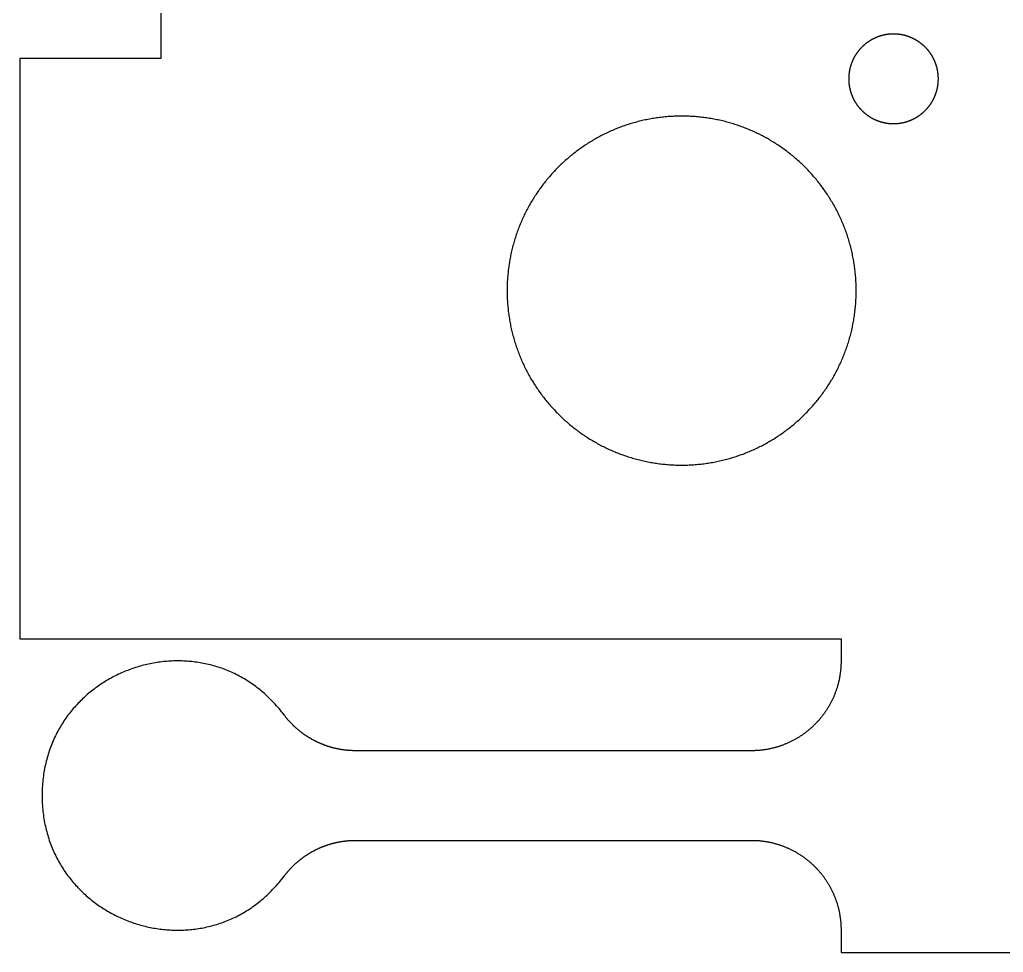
# Model space of a CAD drawing. Extents: x -13 to 42, y 40.2 to 95.3.
# Drawn here: x -13 to 8.95, y 40.25 to 61.07 of the extents above; entities that cross this region are included whole.
import ezdxf

# ---------------------------------------------------------------- set-up
doc = ezdxf.new("R2010")
doc.units = 0
doc.layers.get('0').update_dxf_attribs({"linetype": 'CONTINUOUS'})

msp = doc.modelspace()

# ---------------------------------------------------------------- linework, layer by layer
at = {"color": 7}
for points in [[(-7.328, 94.75), (-7.328, 95.25), (-13, 95.25), (-13, 75.3), (-9.85, 75.3), (-9.85, 60.2), (-13, 60.2), (-13, 47.25), (5.328, 47.25), (5.328, 46.75)], [(5.328, 40.75), (5.328, 40.25), (42, 40.25), (42, 60.2), (38.85, 60.2), (38.85, 75.3)], [(6.111, 60.671), (6.103, 60.668), (6.096, 60.665), (6.088, 60.662), (6.081, 60.658), (6.074, 60.655), (6.066, 60.651), (6.059, 60.648), (6.052, 60.644), (6.045, 60.641), (6.038, 60.637), (6.03, 60.633), (6.023, 60.629), (6.016, 60.625), (6.009, 60.621), (6.002, 60.618), (5.995, 60.613), (5.988, 60.609), (5.981, 60.605), (5.975, 60.601), (5.968, 60.597), (5.961, 60.592), (5.954, 60.588), (5.948, 60.584), (5.941, 60.579)], [(6.298, 60.73), (6.29, 60.728), (6.282, 60.726), (6.274, 60.724), (6.266, 60.722), (6.258, 60.721), (6.25, 60.719), (6.242, 60.716), (6.234, 60.714), (6.226, 60.712), (6.218, 60.71), (6.21, 60.707), (6.203, 60.705), (6.195, 60.703), (6.187, 60.7), (6.179, 60.697), (6.172, 60.695), (6.164, 60.692), (6.156, 60.689), (6.149, 60.686), (6.141, 60.684), (6.133, 60.681), (6.126, 60.678), (6.118, 60.675), (6.111, 60.671)], [(6.5, 60.75), (6.491, 60.75), (6.483, 60.75), (6.474, 60.75), (6.466, 60.749), (6.457, 60.749), (6.449, 60.749), (6.44, 60.748), (6.432, 60.748), (6.423, 60.747), (6.415, 60.746), (6.406, 60.746), (6.398, 60.745), (6.389, 60.744), (6.381, 60.743), (6.373, 60.742), (6.364, 60.741), (6.356, 60.74), (6.348, 60.738), (6.339, 60.737), (6.331, 60.736), (6.323, 60.734), (6.315, 60.733), (6.307, 60.731), (6.298, 60.73)], [(6.702, 60.73), (6.693, 60.731), (6.685, 60.733), (6.677, 60.734), (6.669, 60.736), (6.661, 60.737), (6.652, 60.738), (6.644, 60.74), (6.636, 60.741), (6.627, 60.742), (6.619, 60.743), (6.611, 60.744), (6.602, 60.745), (6.594, 60.746), (6.585, 60.746), (6.577, 60.747), (6.568, 60.748), (6.56, 60.748), (6.551, 60.749), (6.543, 60.749), (6.534, 60.749), (6.526, 60.75), (6.517, 60.75), (6.509, 60.75), (6.5, 60.75)], [(6.889, 60.671), (6.882, 60.675), (6.874, 60.678), (6.867, 60.681), (6.859, 60.684), (6.851, 60.686), (6.844, 60.689), (6.836, 60.692), (6.828, 60.695), (6.821, 60.697), (6.813, 60.7), (6.805, 60.703), (6.797, 60.705), (6.79, 60.707), (6.782, 60.71), (6.774, 60.712), (6.766, 60.714), (6.758, 60.716), (6.75, 60.719), (6.742, 60.721), (6.734, 60.722), (6.726, 60.724), (6.718, 60.726), (6.71, 60.728), (6.702, 60.73)], [(7.059, 60.579), (7.052, 60.584), (7.046, 60.588), (7.039, 60.592), (7.032, 60.597), (7.025, 60.601), (7.019, 60.605), (7.012, 60.609), (7.005, 60.613), (6.998, 60.618), (6.991, 60.621), (6.984, 60.625), (6.977, 60.629), (6.97, 60.633), (6.962, 60.637), (6.955, 60.641), (6.948, 60.644), (6.941, 60.648), (6.934, 60.651), (6.926, 60.655), (6.919, 60.658), (6.912, 60.662), (6.904, 60.665), (6.897, 60.668), (6.889, 60.671)], [(5.793, 60.457), (5.787, 60.451), (5.782, 60.446), (5.776, 60.44), (5.771, 60.434), (5.765, 60.428), (5.76, 60.422), (5.754, 60.416), (5.749, 60.41), (5.744, 60.404), (5.739, 60.398), (5.733, 60.392), (5.728, 60.386), (5.723, 60.38), (5.718, 60.374), (5.713, 60.367), (5.708, 60.361), (5.703, 60.355), (5.699, 60.348), (5.694, 60.342), (5.689, 60.335), (5.684, 60.329), (5.68, 60.322), (5.675, 60.316), (5.671, 60.309)], [(5.941, 60.579), (5.934, 60.575), (5.928, 60.57), (5.921, 60.566), (5.915, 60.561), (5.908, 60.556), (5.902, 60.551), (5.895, 60.547), (5.889, 60.542), (5.883, 60.537), (5.876, 60.532), (5.87, 60.527), (5.864, 60.522), (5.858, 60.517), (5.852, 60.511), (5.846, 60.506), (5.84, 60.501), (5.834, 60.496), (5.828, 60.49), (5.822, 60.485), (5.816, 60.479), (5.81, 60.474), (5.804, 60.468), (5.799, 60.463), (5.793, 60.457)], [(7.207, 60.457), (7.201, 60.463), (7.196, 60.468), (7.19, 60.474), (7.184, 60.479), (7.178, 60.485), (7.172, 60.49), (7.166, 60.496), (7.16, 60.501), (7.154, 60.506), (7.148, 60.511), (7.142, 60.517), (7.136, 60.522), (7.13, 60.527), (7.124, 60.532), (7.117, 60.537), (7.111, 60.542), (7.105, 60.547), (7.098, 60.551), (7.092, 60.556), (7.085, 60.561), (7.079, 60.566), (7.072, 60.57), (7.066, 60.575), (7.059, 60.579)], [(7.329, 60.309), (7.325, 60.316), (7.32, 60.322), (7.316, 60.329), (7.311, 60.335), (7.306, 60.342), (7.301, 60.348), (7.297, 60.355), (7.292, 60.361), (7.287, 60.367), (7.282, 60.374), (7.277, 60.38), (7.272, 60.386), (7.267, 60.392), (7.261, 60.398), (7.256, 60.404), (7.251, 60.41), (7.246, 60.416), (7.24, 60.422), (7.235, 60.428), (7.229, 60.434), (7.224, 60.44), (7.218, 60.446), (7.213, 60.451), (7.207, 60.457)], [(5.671, 60.309), (5.666, 60.302), (5.662, 60.296), (5.658, 60.289), (5.653, 60.282), (5.649, 60.275), (5.645, 60.269), (5.641, 60.262), (5.637, 60.255), (5.632, 60.248), (5.629, 60.241), (5.625, 60.234), (5.621, 60.227), (5.617, 60.22), (5.613, 60.212), (5.609, 60.205), (5.606, 60.198), (5.602, 60.191), (5.599, 60.184), (5.595, 60.176), (5.592, 60.169), (5.588, 60.162), (5.585, 60.154), (5.582, 60.147), (5.579, 60.139)], [(7.421, 60.139), (7.418, 60.147), (7.415, 60.154), (7.412, 60.162), (7.408, 60.169), (7.405, 60.176), (7.401, 60.184), (7.398, 60.191), (7.394, 60.198), (7.391, 60.205), (7.387, 60.212), (7.383, 60.22), (7.379, 60.227), (7.375, 60.234), (7.371, 60.241), (7.368, 60.248), (7.363, 60.255), (7.359, 60.262), (7.355, 60.269), (7.351, 60.275), (7.347, 60.282), (7.342, 60.289), (7.338, 60.296), (7.334, 60.302), (7.329, 60.309)], [(5.52, 59.952), (5.519, 59.943), (5.517, 59.935), (5.516, 59.927), (5.514, 59.919), (5.513, 59.911), (5.512, 59.902), (5.51, 59.894), (5.509, 59.886), (5.508, 59.877), (5.507, 59.869), (5.506, 59.861), (5.505, 59.852), (5.504, 59.844), (5.504, 59.835), (5.503, 59.827), (5.502, 59.818), (5.502, 59.81), (5.501, 59.801), (5.501, 59.793), (5.501, 59.784), (5.5, 59.776), (5.5, 59.767), (5.5, 59.759), (5.5, 59.75)], [(5.579, 60.139), (5.575, 60.132), (5.572, 60.124), (5.569, 60.117), (5.566, 60.109), (5.564, 60.101), (5.561, 60.094), (5.558, 60.086), (5.555, 60.078), (5.553, 60.071), (5.55, 60.063), (5.547, 60.055), (5.545, 60.047), (5.543, 60.04), (5.54, 60.032), (5.538, 60.024), (5.536, 60.016), (5.534, 60.008), (5.531, 60), (5.529, 59.992), (5.528, 59.984), (5.526, 59.976), (5.524, 59.968), (5.522, 59.96), (5.52, 59.952)], [(7.48, 59.952), (7.478, 59.96), (7.476, 59.968), (7.474, 59.976), (7.472, 59.984), (7.471, 59.992), (7.469, 60), (7.466, 60.008), (7.464, 60.016), (7.462, 60.024), (7.46, 60.032), (7.457, 60.04), (7.455, 60.047), (7.453, 60.055), (7.45, 60.063), (7.447, 60.071), (7.445, 60.078), (7.442, 60.086), (7.439, 60.094), (7.436, 60.101), (7.434, 60.109), (7.431, 60.117), (7.428, 60.124), (7.425, 60.132), (7.421, 60.139)], [(7.5, 59.75), (7.5, 59.759), (7.5, 59.767), (7.5, 59.776), (7.499, 59.784), (7.499, 59.793), (7.499, 59.801), (7.498, 59.81), (7.498, 59.818), (7.497, 59.827), (7.496, 59.835), (7.496, 59.844), (7.495, 59.852), (7.494, 59.861), (7.493, 59.869), (7.492, 59.877), (7.491, 59.886), (7.49, 59.894), (7.488, 59.902), (7.487, 59.911), (7.486, 59.919), (7.484, 59.927), (7.483, 59.935), (7.481, 59.943), (7.48, 59.952)], [(5.5, 59.75), (5.5, 59.741), (5.5, 59.733), (5.5, 59.724), (5.501, 59.716), (5.501, 59.707), (5.501, 59.699), (5.502, 59.69), (5.502, 59.682), (5.503, 59.673), (5.504, 59.665), (5.504, 59.656), (5.505, 59.648), (5.506, 59.639), (5.507, 59.631), (5.508, 59.623), (5.509, 59.614), (5.51, 59.606), (5.512, 59.598), (5.513, 59.589), (5.514, 59.581), (5.516, 59.573), (5.517, 59.565), (5.519, 59.557), (5.52, 59.548)], [(7.48, 59.548), (7.481, 59.557), (7.483, 59.565), (7.484, 59.573), (7.486, 59.581), (7.487, 59.589), (7.488, 59.598), (7.49, 59.606), (7.491, 59.614), (7.492, 59.623), (7.493, 59.631), (7.494, 59.639), (7.495, 59.648), (7.496, 59.656), (7.496, 59.665), (7.497, 59.673), (7.498, 59.682), (7.498, 59.69), (7.499, 59.699), (7.499, 59.707), (7.499, 59.716), (7.5, 59.724), (7.5, 59.733), (7.5, 59.741), (7.5, 59.75)], [(5.52, 59.548), (5.522, 59.54), (5.524, 59.532), (5.526, 59.524), (5.528, 59.516), (5.529, 59.508), (5.531, 59.5), (5.534, 59.492), (5.536, 59.484), (5.538, 59.476), (5.54, 59.468), (5.543, 59.46), (5.545, 59.453), (5.547, 59.445), (5.55, 59.437), (5.553, 59.429), (5.555, 59.422), (5.558, 59.414), (5.561, 59.406), (5.564, 59.399), (5.566, 59.391), (5.569, 59.383), (5.572, 59.376), (5.575, 59.368), (5.579, 59.361)], [(7.421, 59.361), (7.425, 59.368), (7.428, 59.376), (7.431, 59.383), (7.434, 59.391), (7.436, 59.399), (7.439, 59.406), (7.442, 59.414), (7.445, 59.422), (7.447, 59.429), (7.45, 59.437), (7.453, 59.445), (7.455, 59.453), (7.457, 59.46), (7.46, 59.468), (7.462, 59.476), (7.464, 59.484), (7.466, 59.492), (7.469, 59.5), (7.471, 59.508), (7.472, 59.516), (7.474, 59.524), (7.476, 59.532), (7.478, 59.54), (7.48, 59.548)], [(5.579, 59.361), (5.582, 59.353), (5.585, 59.346), (5.588, 59.338), (5.592, 59.331), (5.595, 59.324), (5.599, 59.316), (5.602, 59.309), (5.606, 59.302), (5.609, 59.295), (5.613, 59.288), (5.617, 59.28), (5.621, 59.273), (5.625, 59.266), (5.629, 59.259), (5.632, 59.252), (5.637, 59.245), (5.641, 59.238), (5.645, 59.231), (5.649, 59.225), (5.653, 59.218), (5.658, 59.211), (5.662, 59.204), (5.666, 59.198), (5.671, 59.191)], [(7.329, 59.191), (7.334, 59.198), (7.338, 59.204), (7.342, 59.211), (7.347, 59.218), (7.351, 59.225), (7.355, 59.231), (7.359, 59.238), (7.363, 59.245), (7.368, 59.252), (7.371, 59.259), (7.375, 59.266), (7.379, 59.273), (7.383, 59.28), (7.387, 59.288), (7.391, 59.295), (7.394, 59.302), (7.398, 59.309), (7.401, 59.316), (7.405, 59.324), (7.408, 59.331), (7.412, 59.338), (7.415, 59.346), (7.418, 59.353), (7.421, 59.361)], [(5.671, 59.191), (5.675, 59.184), (5.68, 59.178), (5.684, 59.171), (5.689, 59.165), (5.694, 59.158), (5.699, 59.152), (5.703, 59.145), (5.708, 59.139), (5.713, 59.133), (5.718, 59.126), (5.723, 59.12), (5.728, 59.114), (5.733, 59.108), (5.739, 59.102), (5.744, 59.096), (5.749, 59.09), (5.754, 59.084), (5.76, 59.078), (5.765, 59.072), (5.771, 59.066), (5.776, 59.06), (5.782, 59.054), (5.787, 59.049), (5.793, 59.043)], [(7.207, 59.043), (7.213, 59.049), (7.218, 59.054), (7.224, 59.06), (7.229, 59.066), (7.235, 59.072), (7.24, 59.078), (7.246, 59.084), (7.251, 59.09), (7.256, 59.096), (7.261, 59.102), (7.267, 59.108), (7.272, 59.114), (7.277, 59.12), (7.282, 59.126), (7.287, 59.133), (7.292, 59.139), (7.297, 59.145), (7.301, 59.152), (7.306, 59.158), (7.311, 59.165), (7.316, 59.171), (7.32, 59.178), (7.325, 59.184), (7.329, 59.191)], [(0.987, 58.838), (0.955, 58.831), (0.924, 58.824), (0.892, 58.817), (0.861, 58.81), (0.83, 58.802), (0.799, 58.794), (0.768, 58.786), (0.737, 58.778), (0.706, 58.769), (0.675, 58.76), (0.644, 58.751), (0.614, 58.742), (0.583, 58.732), (0.553, 58.723), (0.523, 58.712), (0.493, 58.702), (0.463, 58.692), (0.433, 58.681), (0.403, 58.67), (0.373, 58.658), (0.344, 58.647), (0.314, 58.635), (0.285, 58.623), (0.256, 58.611)], [(1.772, 58.917), (1.738, 58.917), (1.705, 58.917), (1.672, 58.916), (1.638, 58.915), (1.605, 58.914), (1.572, 58.912), (1.538, 58.91), (1.505, 58.908), (1.472, 58.906), (1.439, 58.903), (1.407, 58.9), (1.374, 58.897), (1.341, 58.894), (1.309, 58.89), (1.276, 58.886), (1.244, 58.882), (1.211, 58.877), (1.179, 58.872), (1.147, 58.867), (1.115, 58.862), (1.083, 58.856), (1.051, 58.85), (1.019, 58.844), (0.987, 58.838)], [(2.557, 58.838), (2.525, 58.844), (2.493, 58.85), (2.462, 58.856), (2.43, 58.862), (2.397, 58.867), (2.365, 58.872), (2.333, 58.877), (2.301, 58.882), (2.268, 58.886), (2.236, 58.89), (2.203, 58.894), (2.17, 58.897), (2.138, 58.9), (2.105, 58.903), (2.072, 58.906), (2.039, 58.908), (2.006, 58.91), (1.973, 58.912), (1.939, 58.914), (1.906, 58.915), (1.873, 58.916), (1.839, 58.917), (1.806, 58.917), (1.772, 58.917)], [(3.288, 58.611), (3.259, 58.623), (3.23, 58.635), (3.2, 58.647), (3.171, 58.658), (3.141, 58.67), (3.111, 58.681), (3.081, 58.692), (3.051, 58.702), (3.021, 58.712), (2.991, 58.723), (2.961, 58.732), (2.93, 58.742), (2.9, 58.751), (2.869, 58.76), (2.838, 58.769), (2.808, 58.778), (2.777, 58.786), (2.745, 58.794), (2.714, 58.802), (2.683, 58.81), (2.652, 58.817), (2.62, 58.824), (2.589, 58.831), (2.557, 58.838)], [(5.793, 59.043), (5.799, 59.037), (5.804, 59.032), (5.81, 59.026), (5.816, 59.021), (5.822, 59.015), (5.828, 59.01), (5.834, 59.004), (5.84, 58.999), (5.846, 58.994), (5.852, 58.989), (5.858, 58.983), (5.864, 58.978), (5.87, 58.973), (5.876, 58.968), (5.883, 58.963), (5.889, 58.958), (5.895, 58.953), (5.902, 58.949), (5.908, 58.944), (5.915, 58.939), (5.921, 58.934), (5.928, 58.93), (5.934, 58.925), (5.941, 58.921)], [(5.941, 58.921), (5.948, 58.916), (5.954, 58.912), (5.961, 58.908), (5.968, 58.903), (5.975, 58.899), (5.981, 58.895), (5.988, 58.891), (5.995, 58.887), (6.002, 58.882), (6.009, 58.879), (6.016, 58.875), (6.023, 58.871), (6.03, 58.867), (6.038, 58.863), (6.045, 58.859), (6.052, 58.856), (6.059, 58.852), (6.066, 58.849), (6.074, 58.845), (6.081, 58.842), (6.088, 58.838), (6.096, 58.835), (6.103, 58.832), (6.111, 58.829)], [(6.111, 58.829), (6.118, 58.825), (6.126, 58.822), (6.133, 58.819), (6.141, 58.816), (6.149, 58.814), (6.156, 58.811), (6.164, 58.808), (6.172, 58.805), (6.179, 58.803), (6.187, 58.8), (6.195, 58.797), (6.203, 58.795), (6.21, 58.793), (6.218, 58.79), (6.226, 58.788), (6.234, 58.786), (6.242, 58.784), (6.25, 58.781), (6.258, 58.779), (6.266, 58.778), (6.274, 58.776), (6.282, 58.774), (6.29, 58.772), (6.298, 58.77)], [(6.702, 58.77), (6.71, 58.772), (6.718, 58.774), (6.726, 58.776), (6.734, 58.778), (6.742, 58.779), (6.75, 58.781), (6.758, 58.784), (6.766, 58.786), (6.774, 58.788), (6.782, 58.79), (6.79, 58.793), (6.797, 58.795), (6.805, 58.797), (6.813, 58.8), (6.821, 58.803), (6.828, 58.805), (6.836, 58.808), (6.844, 58.811), (6.851, 58.814), (6.859, 58.816), (6.867, 58.819), (6.874, 58.822), (6.882, 58.825), (6.889, 58.829)], [(6.889, 58.829), (6.897, 58.832), (6.904, 58.835), (6.912, 58.838), (6.919, 58.842), (6.926, 58.845), (6.934, 58.849), (6.941, 58.852), (6.948, 58.856), (6.955, 58.859), (6.962, 58.863), (6.97, 58.867), (6.977, 58.871), (6.984, 58.875), (6.991, 58.879), (6.998, 58.882), (7.005, 58.887), (7.012, 58.891), (7.019, 58.895), (7.025, 58.899), (7.032, 58.903), (7.039, 58.908), (7.046, 58.912), (7.052, 58.916), (7.059, 58.921)], [(7.059, 58.921), (7.066, 58.925), (7.072, 58.93), (7.079, 58.934), (7.085, 58.939), (7.092, 58.944), (7.098, 58.949), (7.105, 58.953), (7.111, 58.958), (7.117, 58.963), (7.124, 58.968), (7.13, 58.973), (7.136, 58.978), (7.142, 58.983), (7.148, 58.989), (7.154, 58.994), (7.16, 58.999), (7.166, 59.004), (7.172, 59.01), (7.178, 59.015), (7.184, 59.021), (7.19, 59.026), (7.196, 59.032), (7.201, 59.037), (7.207, 59.043)], [(0.256, 58.611), (0.227, 58.599), (0.198, 58.586), (0.169, 58.573), (0.14, 58.56), (0.112, 58.547), (0.083, 58.533), (0.055, 58.519), (0.027, 58.505), (-0.001, 58.491), (-0.029, 58.477), (-0.057, 58.462), (-0.085, 58.447), (-0.112, 58.432), (-0.139, 58.417), (-0.167, 58.401), (-0.194, 58.385), (-0.221, 58.369), (-0.248, 58.353), (-0.274, 58.337), (-0.301, 58.32), (-0.327, 58.303), (-0.354, 58.286), (-0.38, 58.269), (-0.406, 58.252)], [(3.95, 58.252), (3.924, 58.269), (3.898, 58.286), (3.871, 58.303), (3.845, 58.32), (3.818, 58.337), (3.792, 58.353), (3.765, 58.369), (3.738, 58.385), (3.711, 58.401), (3.684, 58.417), (3.656, 58.432), (3.629, 58.447), (3.601, 58.462), (3.573, 58.477), (3.545, 58.491), (3.517, 58.505), (3.489, 58.519), (3.461, 58.533), (3.432, 58.547), (3.404, 58.56), (3.375, 58.573), (3.346, 58.586), (3.317, 58.599), (3.288, 58.611)], [(6.298, 58.77), (6.307, 58.769), (6.315, 58.767), (6.323, 58.766), (6.331, 58.764), (6.339, 58.763), (6.348, 58.762), (6.356, 58.76), (6.364, 58.759), (6.373, 58.758), (6.381, 58.757), (6.389, 58.756), (6.398, 58.755), (6.406, 58.754), (6.415, 58.754), (6.423, 58.753), (6.432, 58.752), (6.44, 58.752), (6.449, 58.751), (6.457, 58.751), (6.466, 58.751), (6.474, 58.75), (6.483, 58.75), (6.491, 58.75), (6.5, 58.75)], [(6.5, 58.75), (6.509, 58.75), (6.517, 58.75), (6.526, 58.75), (6.534, 58.751), (6.543, 58.751), (6.551, 58.751), (6.56, 58.752), (6.568, 58.752), (6.577, 58.753), (6.585, 58.754), (6.594, 58.754), (6.602, 58.755), (6.611, 58.756), (6.619, 58.757), (6.627, 58.758), (6.636, 58.759), (6.644, 58.76), (6.652, 58.762), (6.661, 58.763), (6.669, 58.764), (6.677, 58.766), (6.685, 58.767), (6.693, 58.769), (6.702, 58.77)], [(-0.406, 58.252), (-0.431, 58.234), (-0.457, 58.216), (-0.483, 58.198), (-0.508, 58.18), (-0.533, 58.162), (-0.558, 58.143), (-0.583, 58.124), (-0.608, 58.106), (-0.633, 58.086), (-0.657, 58.067), (-0.681, 58.047), (-0.706, 58.028), (-0.729, 58.008), (-0.753, 57.988), (-0.777, 57.967), (-0.8, 57.947), (-0.824, 57.926), (-0.847, 57.905), (-0.87, 57.884), (-0.893, 57.863), (-0.915, 57.842), (-0.938, 57.82), (-0.96, 57.798), (-0.982, 57.776)], [(4.526, 57.776), (4.504, 57.798), (4.482, 57.82), (4.459, 57.842), (4.437, 57.863), (4.414, 57.884), (4.391, 57.905), (4.368, 57.926), (4.345, 57.947), (4.321, 57.967), (4.297, 57.988), (4.274, 58.008), (4.25, 58.028), (4.226, 58.047), (4.201, 58.067), (4.177, 58.086), (4.152, 58.106), (4.127, 58.124), (4.103, 58.143), (4.077, 58.162), (4.052, 58.18), (4.027, 58.198), (4.001, 58.216), (3.976, 58.234), (3.95, 58.252)], [(-0.982, 57.776), (-1.004, 57.754), (-1.026, 57.732), (-1.047, 57.709), (-1.069, 57.687), (-1.09, 57.664), (-1.111, 57.641), (-1.132, 57.618), (-1.153, 57.595), (-1.173, 57.571), (-1.193, 57.547), (-1.214, 57.524), (-1.233, 57.5), (-1.253, 57.476), (-1.273, 57.451), (-1.292, 57.427), (-1.311, 57.402), (-1.33, 57.377), (-1.349, 57.353), (-1.368, 57.327), (-1.386, 57.302), (-1.404, 57.277), (-1.422, 57.251), (-1.44, 57.226), (-1.458, 57.2)], [(5.002, 57.2), (4.984, 57.226), (4.966, 57.251), (4.948, 57.277), (4.93, 57.302), (4.912, 57.327), (4.893, 57.353), (4.874, 57.377), (4.856, 57.402), (4.836, 57.427), (4.817, 57.451), (4.797, 57.476), (4.778, 57.5), (4.758, 57.524), (4.738, 57.547), (4.717, 57.571), (4.697, 57.595), (4.676, 57.618), (4.655, 57.641), (4.634, 57.664), (4.613, 57.687), (4.592, 57.709), (4.57, 57.732), (4.548, 57.754), (4.526, 57.776)], [(-1.458, 57.2), (-1.475, 57.174), (-1.492, 57.148), (-1.509, 57.121), (-1.526, 57.095), (-1.543, 57.068), (-1.559, 57.042), (-1.575, 57.015), (-1.591, 56.988), (-1.607, 56.961), (-1.622, 56.934), (-1.638, 56.906), (-1.653, 56.879), (-1.668, 56.851), (-1.682, 56.823), (-1.697, 56.795), (-1.711, 56.767), (-1.725, 56.739), (-1.739, 56.711), (-1.752, 56.682), (-1.766, 56.654), (-1.779, 56.625), (-1.792, 56.596), (-1.804, 56.567), (-1.817, 56.538)], [(5.361, 56.538), (5.349, 56.567), (5.336, 56.596), (5.323, 56.625), (5.31, 56.654), (5.297, 56.682), (5.283, 56.711), (5.269, 56.739), (5.255, 56.767), (5.241, 56.795), (5.227, 56.823), (5.212, 56.851), (5.197, 56.879), (5.182, 56.906), (5.167, 56.934), (5.151, 56.961), (5.135, 56.988), (5.119, 57.015), (5.103, 57.042), (5.087, 57.068), (5.07, 57.095), (5.053, 57.121), (5.036, 57.148), (5.019, 57.174), (5.002, 57.2)], [(-1.817, 56.538), (-1.829, 56.509), (-1.841, 56.48), (-1.853, 56.45), (-1.864, 56.421), (-1.876, 56.391), (-1.887, 56.361), (-1.897, 56.331), (-1.908, 56.301), (-1.918, 56.271), (-1.928, 56.241), (-1.938, 56.211), (-1.948, 56.18), (-1.957, 56.15), (-1.966, 56.119), (-1.975, 56.088), (-1.984, 56.058), (-1.992, 56.027), (-2, 55.995), (-2.008, 55.964), (-2.016, 55.933), (-2.023, 55.902), (-2.03, 55.87), (-2.037, 55.839), (-2.044, 55.807)], [(5.588, 55.807), (5.581, 55.839), (5.574, 55.87), (5.567, 55.902), (5.56, 55.933), (5.552, 55.964), (5.544, 55.995), (5.536, 56.027), (5.528, 56.058), (5.519, 56.088), (5.51, 56.119), (5.501, 56.15), (5.492, 56.18), (5.482, 56.211), (5.473, 56.241), (5.462, 56.271), (5.452, 56.301), (5.442, 56.331), (5.431, 56.361), (5.42, 56.391), (5.408, 56.421), (5.397, 56.45), (5.385, 56.48), (5.373, 56.509), (5.361, 56.538)], [(-2.044, 55.807), (-2.05, 55.775), (-2.056, 55.743), (-2.062, 55.712), (-2.068, 55.68), (-2.073, 55.647), (-2.078, 55.615), (-2.083, 55.583), (-2.087, 55.551), (-2.092, 55.518), (-2.096, 55.486), (-2.099, 55.453), (-2.103, 55.42), (-2.106, 55.388), (-2.109, 55.355), (-2.112, 55.322), (-2.114, 55.289), (-2.116, 55.256), (-2.118, 55.223), (-2.119, 55.189), (-2.121, 55.156), (-2.122, 55.123), (-2.122, 55.089), (-2.123, 55.056), (-2.123, 55.022)], [(5.667, 55.022), (5.667, 55.056), (5.667, 55.089), (5.666, 55.123), (5.665, 55.156), (5.664, 55.189), (5.662, 55.223), (5.66, 55.256), (5.658, 55.289), (5.656, 55.322), (5.653, 55.355), (5.65, 55.388), (5.647, 55.42), (5.644, 55.453), (5.64, 55.486), (5.636, 55.518), (5.632, 55.551), (5.627, 55.583), (5.622, 55.615), (5.617, 55.647), (5.612, 55.68), (5.606, 55.712), (5.6, 55.743), (5.594, 55.775), (5.588, 55.807)], [(-2.123, 55.022), (-2.123, 54.988), (-2.122, 54.955), (-2.122, 54.922), (-2.121, 54.888), (-2.119, 54.855), (-2.118, 54.822), (-2.116, 54.788), (-2.114, 54.755), (-2.112, 54.722), (-2.109, 54.689), (-2.106, 54.657), (-2.103, 54.624), (-2.099, 54.591), (-2.096, 54.559), (-2.092, 54.526), (-2.087, 54.494), (-2.083, 54.461), (-2.078, 54.429), (-2.073, 54.397), (-2.068, 54.365), (-2.062, 54.333), (-2.056, 54.301), (-2.05, 54.269), (-2.044, 54.237)], [(5.588, 54.237), (5.594, 54.269), (5.6, 54.301), (5.606, 54.333), (5.612, 54.365), (5.617, 54.397), (5.622, 54.429), (5.627, 54.461), (5.632, 54.494), (5.636, 54.526), (5.64, 54.559), (5.644, 54.591), (5.647, 54.624), (5.65, 54.657), (5.653, 54.689), (5.656, 54.722), (5.658, 54.755), (5.66, 54.788), (5.662, 54.822), (5.664, 54.855), (5.665, 54.888), (5.666, 54.922), (5.667, 54.955), (5.667, 54.988), (5.667, 55.022)], [(-2.044, 54.237), (-2.037, 54.205), (-2.03, 54.174), (-2.023, 54.142), (-2.016, 54.111), (-2.008, 54.08), (-2, 54.049), (-1.992, 54.018), (-1.984, 53.987), (-1.975, 53.956), (-1.966, 53.925), (-1.957, 53.894), (-1.948, 53.864), (-1.938, 53.833), (-1.928, 53.803), (-1.918, 53.773), (-1.908, 53.743), (-1.897, 53.713), (-1.887, 53.683), (-1.876, 53.653), (-1.864, 53.623), (-1.853, 53.594), (-1.841, 53.564), (-1.829, 53.535), (-1.817, 53.506)], [(5.361, 53.506), (5.373, 53.535), (5.385, 53.564), (5.397, 53.594), (5.408, 53.623), (5.42, 53.653), (5.431, 53.683), (5.442, 53.713), (5.452, 53.743), (5.462, 53.773), (5.473, 53.803), (5.482, 53.833), (5.492, 53.864), (5.501, 53.894), (5.51, 53.925), (5.519, 53.956), (5.528, 53.987), (5.536, 54.018), (5.544, 54.049), (5.552, 54.08), (5.56, 54.111), (5.567, 54.142), (5.574, 54.174), (5.581, 54.205), (5.588, 54.237)], [(-1.817, 53.506), (-1.804, 53.477), (-1.792, 53.448), (-1.779, 53.419), (-1.766, 53.39), (-1.752, 53.362), (-1.739, 53.333), (-1.725, 53.305), (-1.711, 53.277), (-1.697, 53.249), (-1.682, 53.221), (-1.668, 53.193), (-1.653, 53.165), (-1.638, 53.138), (-1.622, 53.111), (-1.607, 53.083), (-1.591, 53.056), (-1.575, 53.029), (-1.559, 53.002), (-1.543, 52.976), (-1.526, 52.949), (-1.509, 52.923), (-1.492, 52.896), (-1.475, 52.87), (-1.458, 52.844)], [(5.002, 52.844), (5.019, 52.87), (5.036, 52.896), (5.053, 52.923), (5.07, 52.949), (5.087, 52.976), (5.103, 53.002), (5.119, 53.029), (5.135, 53.056), (5.151, 53.083), (5.167, 53.111), (5.182, 53.138), (5.197, 53.165), (5.212, 53.193), (5.227, 53.221), (5.241, 53.249), (5.255, 53.277), (5.269, 53.305), (5.283, 53.333), (5.297, 53.362), (5.31, 53.39), (5.323, 53.419), (5.336, 53.448), (5.349, 53.477), (5.361, 53.506)], [(-1.458, 52.844), (-1.44, 52.819), (-1.422, 52.793), (-1.404, 52.767), (-1.386, 52.742), (-1.368, 52.717), (-1.349, 52.692), (-1.33, 52.667), (-1.311, 52.642), (-1.292, 52.617), (-1.273, 52.593), (-1.253, 52.569), (-1.233, 52.544), (-1.214, 52.521), (-1.193, 52.497), (-1.173, 52.473), (-1.153, 52.45), (-1.132, 52.426), (-1.111, 52.403), (-1.09, 52.38), (-1.069, 52.357), (-1.047, 52.335), (-1.026, 52.312), (-1.004, 52.29), (-0.982, 52.268)], [(4.526, 52.268), (4.548, 52.29), (4.57, 52.312), (4.592, 52.335), (4.613, 52.357), (4.634, 52.38), (4.655, 52.403), (4.676, 52.426), (4.697, 52.45), (4.717, 52.473), (4.738, 52.497), (4.758, 52.521), (4.778, 52.544), (4.797, 52.569), (4.817, 52.593), (4.836, 52.617), (4.856, 52.642), (4.874, 52.667), (4.893, 52.692), (4.912, 52.717), (4.93, 52.742), (4.948, 52.767), (4.966, 52.793), (4.984, 52.819), (5.002, 52.844)], [(-0.982, 52.268), (-0.96, 52.246), (-0.938, 52.224), (-0.915, 52.203), (-0.893, 52.181), (-0.87, 52.16), (-0.847, 52.139), (-0.824, 52.118), (-0.8, 52.097), (-0.777, 52.077), (-0.753, 52.057), (-0.729, 52.036), (-0.706, 52.017), (-0.681, 51.997), (-0.657, 51.977), (-0.633, 51.958), (-0.608, 51.939), (-0.583, 51.92), (-0.558, 51.901), (-0.533, 51.882), (-0.508, 51.864), (-0.483, 51.846), (-0.457, 51.828), (-0.431, 51.81), (-0.406, 51.792)], [(3.95, 51.792), (3.976, 51.81), (4.001, 51.828), (4.027, 51.846), (4.052, 51.864), (4.077, 51.882), (4.103, 51.901), (4.127, 51.92), (4.152, 51.939), (4.177, 51.958), (4.201, 51.977), (4.226, 51.997), (4.25, 52.017), (4.274, 52.036), (4.297, 52.057), (4.321, 52.077), (4.345, 52.097), (4.368, 52.118), (4.391, 52.139), (4.414, 52.16), (4.437, 52.181), (4.459, 52.203), (4.482, 52.224), (4.504, 52.246), (4.526, 52.268)], [(-0.406, 51.792), (-0.38, 51.775), (-0.354, 51.758), (-0.327, 51.741), (-0.301, 51.724), (-0.274, 51.707), (-0.248, 51.691), (-0.221, 51.675), (-0.194, 51.659), (-0.167, 51.643), (-0.139, 51.628), (-0.112, 51.612), (-0.085, 51.597), (-0.057, 51.582), (-0.029, 51.568), (-0.001, 51.553), (0.027, 51.539), (0.055, 51.525), (0.083, 51.511), (0.112, 51.498), (0.14, 51.484), (0.169, 51.471), (0.198, 51.458), (0.227, 51.446), (0.256, 51.433)], [(3.288, 51.433), (3.317, 51.446), (3.346, 51.458), (3.375, 51.471), (3.404, 51.484), (3.432, 51.498), (3.461, 51.511), (3.489, 51.525), (3.517, 51.539), (3.545, 51.553), (3.573, 51.568), (3.601, 51.582), (3.629, 51.597), (3.656, 51.612), (3.684, 51.628), (3.711, 51.643), (3.738, 51.659), (3.765, 51.675), (3.792, 51.691), (3.818, 51.707), (3.845, 51.724), (3.871, 51.741), (3.898, 51.758), (3.924, 51.775), (3.95, 51.792)], [(0.256, 51.433), (0.285, 51.421), (0.314, 51.409), (0.344, 51.397), (0.373, 51.386), (0.403, 51.374), (0.433, 51.363), (0.463, 51.353), (0.493, 51.342), (0.523, 51.332), (0.553, 51.322), (0.583, 51.312), (0.614, 51.302), (0.644, 51.293), (0.675, 51.284), (0.706, 51.275), (0.737, 51.266), (0.768, 51.258), (0.799, 51.25), (0.83, 51.242), (0.861, 51.234), (0.892, 51.227), (0.924, 51.22), (0.955, 51.213), (0.987, 51.206)], [(2.557, 51.206), (2.589, 51.213), (2.62, 51.22), (2.652, 51.227), (2.683, 51.234), (2.714, 51.242), (2.745, 51.25), (2.777, 51.258), (2.808, 51.266), (2.838, 51.275), (2.869, 51.284), (2.9, 51.293), (2.93, 51.302), (2.961, 51.312), (2.991, 51.322), (3.021, 51.332), (3.051, 51.342), (3.081, 51.353), (3.111, 51.363), (3.141, 51.374), (3.171, 51.386), (3.2, 51.397), (3.23, 51.409), (3.259, 51.421), (3.288, 51.433)], [(0.987, 51.206), (1.019, 51.2), (1.051, 51.194), (1.083, 51.188), (1.115, 51.182), (1.147, 51.177), (1.179, 51.172), (1.211, 51.167), (1.244, 51.163), (1.276, 51.158), (1.309, 51.154), (1.341, 51.151), (1.374, 51.147), (1.407, 51.144), (1.439, 51.141), (1.472, 51.138), (1.505, 51.136), (1.538, 51.134), (1.572, 51.132), (1.605, 51.131), (1.638, 51.129), (1.672, 51.128), (1.705, 51.128), (1.738, 51.127), (1.772, 51.127)], [(1.772, 51.127), (1.806, 51.127), (1.839, 51.128), (1.873, 51.128), (1.906, 51.129), (1.939, 51.131), (1.973, 51.132), (2.006, 51.134), (2.039, 51.136), (2.072, 51.138), (2.105, 51.141), (2.138, 51.144), (2.17, 51.147), (2.203, 51.151), (2.236, 51.154), (2.268, 51.158), (2.301, 51.163), (2.333, 51.167), (2.365, 51.172), (2.397, 51.177), (2.43, 51.182), (2.462, 51.188), (2.493, 51.194), (2.525, 51.2), (2.557, 51.206)], [(-9.569, 46.754), (-9.606, 46.753), (-9.644, 46.751), (-9.681, 46.749), (-9.718, 46.746), (-9.756, 46.742), (-9.793, 46.739), (-9.83, 46.735), (-9.867, 46.73), (-9.904, 46.725), (-9.941, 46.719), (-9.978, 46.713), (-10.015, 46.707), (-10.051, 46.7), (-10.088, 46.693), (-10.125, 46.685), (-10.161, 46.677), (-10.197, 46.668), (-10.234, 46.659), (-10.27, 46.65), (-10.306, 46.64), (-10.342, 46.63), (-10.378, 46.619), (-10.413, 46.608), (-10.449, 46.596)], [(-8.674, 46.647), (-8.71, 46.657), (-8.747, 46.667), (-8.784, 46.676), (-8.821, 46.684), (-8.858, 46.693), (-8.895, 46.7), (-8.932, 46.707), (-8.97, 46.714), (-9.007, 46.72), (-9.044, 46.726), (-9.082, 46.731), (-9.119, 46.735), (-9.156, 46.739), (-9.194, 46.743), (-9.231, 46.746), (-9.269, 46.749), (-9.306, 46.751), (-9.344, 46.753), (-9.381, 46.755), (-9.419, 46.755), (-9.456, 46.756), (-9.494, 46.756), (-9.531, 46.755), (-9.569, 46.754)], [(-10.449, 46.596), (-10.484, 46.584), (-10.519, 46.572), (-10.554, 46.559), (-10.589, 46.545), (-10.624, 46.532), (-10.658, 46.518), (-10.693, 46.503), (-10.727, 46.488), (-10.761, 46.473), (-10.795, 46.457), (-10.829, 46.441), (-10.862, 46.424), (-10.896, 46.407), (-10.929, 46.39), (-10.962, 46.372), (-10.994, 46.354), (-11.027, 46.336), (-11.059, 46.317), (-11.091, 46.297), (-11.123, 46.277), (-11.154, 46.257), (-11.186, 46.237), (-11.217, 46.216), (-11.247, 46.195)], [(-7.829, 46.253), (-7.862, 46.276), (-7.896, 46.298), (-7.929, 46.319), (-7.963, 46.34), (-7.997, 46.36), (-8.032, 46.38), (-8.066, 46.399), (-8.101, 46.418), (-8.135, 46.436), (-8.17, 46.454), (-8.206, 46.471), (-8.241, 46.488), (-8.276, 46.504), (-8.312, 46.519), (-8.347, 46.534), (-8.383, 46.549), (-8.419, 46.563), (-8.455, 46.577), (-8.491, 46.59), (-8.528, 46.602), (-8.564, 46.614), (-8.6, 46.626), (-8.637, 46.637), (-8.674, 46.647)], [(5.328, 46.75), (5.328, 46.733), (5.328, 46.716), (5.328, 46.698), (5.327, 46.681), (5.327, 46.664), (5.326, 46.647), (5.325, 46.63), (5.324, 46.613), (5.323, 46.596), (5.321, 46.579), (5.32, 46.562), (5.318, 46.546), (5.316, 46.529), (5.314, 46.512), (5.312, 46.495), (5.31, 46.479), (5.308, 46.462), (5.305, 46.445), (5.303, 46.429), (5.3, 46.412), (5.297, 46.396), (5.294, 46.38), (5.291, 46.363), (5.288, 46.347)], [(5.288, 46.347), (5.284, 46.331), (5.281, 46.314), (5.277, 46.298), (5.273, 46.282), (5.27, 46.266), (5.265, 46.25), (5.261, 46.234), (5.257, 46.218), (5.253, 46.202), (5.248, 46.187), (5.243, 46.171), (5.239, 46.155), (5.234, 46.14), (5.229, 46.124), (5.223, 46.109), (5.218, 46.093), (5.213, 46.078), (5.207, 46.062), (5.201, 46.047), (5.196, 46.032), (5.19, 46.017), (5.184, 46.002), (5.178, 45.986), (5.171, 45.972)], [(-11.247, 46.195), (-11.278, 46.173), (-11.308, 46.151), (-11.338, 46.128), (-11.368, 46.106), (-11.397, 46.082), (-11.427, 46.059), (-11.456, 46.035), (-11.484, 46.01), (-11.513, 45.986), (-11.541, 45.961), (-11.568, 45.935), (-11.596, 45.909), (-11.623, 45.883), (-11.65, 45.857), (-11.676, 45.83), (-11.702, 45.803), (-11.728, 45.775), (-11.754, 45.747), (-11.779, 45.719), (-11.804, 45.69), (-11.828, 45.661), (-11.852, 45.632), (-11.876, 45.602), (-11.899, 45.572)], [(-7.1, 45.55), (-7.127, 45.586), (-7.155, 45.621), (-7.182, 45.656), (-7.211, 45.69), (-7.239, 45.723), (-7.268, 45.756), (-7.297, 45.788), (-7.326, 45.82), (-7.356, 45.851), (-7.385, 45.882), (-7.415, 45.912), (-7.446, 45.942), (-7.476, 45.971), (-7.507, 45.999), (-7.538, 46.027), (-7.57, 46.054), (-7.601, 46.081), (-7.633, 46.107), (-7.665, 46.133), (-7.697, 46.158), (-7.73, 46.183), (-7.763, 46.207), (-7.796, 46.23), (-7.829, 46.253)], [(5.171, 45.972), (5.165, 45.957), (5.158, 45.942), (5.152, 45.927), (5.145, 45.912), (5.138, 45.898), (5.131, 45.883), (5.124, 45.868), (5.117, 45.854), (5.11, 45.839), (5.102, 45.825), (5.095, 45.811), (5.087, 45.797), (5.079, 45.783), (5.071, 45.768), (5.063, 45.754), (5.055, 45.741), (5.047, 45.727), (5.039, 45.713), (5.03, 45.699), (5.022, 45.686), (5.013, 45.672), (5.005, 45.659), (4.996, 45.645), (4.987, 45.632)], [(-11.899, 45.572), (-11.922, 45.541), (-11.945, 45.511), (-11.967, 45.479), (-11.989, 45.448), (-12.011, 45.416), (-12.032, 45.384), (-12.052, 45.352), (-12.073, 45.319), (-12.092, 45.286), (-12.112, 45.252), (-12.131, 45.218), (-12.15, 45.184), (-12.168, 45.15), (-12.186, 45.115), (-12.203, 45.08), (-12.22, 45.044), (-12.236, 45.009), (-12.252, 44.973), (-12.268, 44.936), (-12.283, 44.9), (-12.298, 44.863), (-12.312, 44.825), (-12.325, 44.788), (-12.339, 44.75)], [(-6.949, 45.371), (-6.955, 45.378), (-6.962, 45.385), (-6.969, 45.392), (-6.975, 45.399), (-6.982, 45.407), (-6.988, 45.414), (-6.995, 45.421), (-7.001, 45.428), (-7.008, 45.436), (-7.014, 45.443), (-7.02, 45.451), (-7.027, 45.458), (-7.033, 45.465), (-7.039, 45.473), (-7.045, 45.481), (-7.052, 45.488), (-7.058, 45.496), (-7.064, 45.503), (-7.07, 45.511), (-7.076, 45.519), (-7.082, 45.527), (-7.088, 45.534), (-7.094, 45.542), (-7.1, 45.55)], [(4.987, 45.632), (4.978, 45.619), (4.969, 45.605), (4.959, 45.592), (4.95, 45.579), (4.941, 45.566), (4.931, 45.553), (4.921, 45.541), (4.912, 45.528), (4.902, 45.515), (4.892, 45.503), (4.882, 45.49), (4.872, 45.478), (4.861, 45.465), (4.851, 45.453), (4.841, 45.441), (4.83, 45.429), (4.82, 45.417), (4.809, 45.405), (4.798, 45.393), (4.787, 45.382), (4.776, 45.37), (4.765, 45.359), (4.754, 45.347), (4.743, 45.336)], [(-6.779, 45.213), (-6.787, 45.219), (-6.794, 45.225), (-6.801, 45.231), (-6.809, 45.237), (-6.816, 45.244), (-6.823, 45.25), (-6.83, 45.257), (-6.838, 45.263), (-6.845, 45.27), (-6.852, 45.276), (-6.859, 45.283), (-6.866, 45.289), (-6.873, 45.296), (-6.88, 45.302), (-6.887, 45.309), (-6.894, 45.316), (-6.901, 45.323), (-6.908, 45.329), (-6.915, 45.336), (-6.922, 45.343), (-6.928, 45.35), (-6.935, 45.357), (-6.942, 45.364), (-6.949, 45.371)], [(4.743, 45.336), (4.731, 45.325), (4.72, 45.313), (4.708, 45.302), (4.697, 45.291), (4.685, 45.28), (4.673, 45.27), (4.661, 45.259), (4.649, 45.248), (4.637, 45.238), (4.625, 45.227), (4.613, 45.217), (4.601, 45.207), (4.588, 45.197), (4.576, 45.187), (4.563, 45.177), (4.551, 45.167), (4.538, 45.157), (4.525, 45.147), (4.512, 45.138), (4.499, 45.128), (4.486, 45.119), (4.473, 45.11), (4.46, 45.101), (4.447, 45.092)], [(-6.594, 45.076), (-6.602, 45.081), (-6.61, 45.086), (-6.618, 45.091), (-6.626, 45.097), (-6.634, 45.102), (-6.641, 45.108), (-6.649, 45.113), (-6.657, 45.119), (-6.665, 45.124), (-6.673, 45.13), (-6.681, 45.136), (-6.688, 45.141), (-6.696, 45.147), (-6.704, 45.153), (-6.711, 45.159), (-6.719, 45.164), (-6.727, 45.17), (-6.734, 45.176), (-6.742, 45.182), (-6.749, 45.188), (-6.757, 45.194), (-6.764, 45.2), (-6.772, 45.206), (-6.779, 45.213)], [(-6.394, 44.961), (-6.403, 44.965), (-6.412, 44.97), (-6.42, 44.974), (-6.429, 44.979), (-6.437, 44.983), (-6.445, 44.988), (-6.454, 44.992), (-6.462, 44.997), (-6.471, 45.001), (-6.479, 45.006), (-6.487, 45.011), (-6.496, 45.015), (-6.504, 45.02), (-6.512, 45.025), (-6.521, 45.03), (-6.529, 45.035), (-6.537, 45.04), (-6.545, 45.045), (-6.553, 45.05), (-6.561, 45.055), (-6.57, 45.06), (-6.578, 45.065), (-6.586, 45.07), (-6.594, 45.076)], [(4.447, 45.092), (4.433, 45.083), (4.42, 45.074), (4.406, 45.065), (4.393, 45.056), (4.379, 45.048), (4.365, 45.04), (4.352, 45.031), (4.338, 45.023), (4.324, 45.015), (4.31, 45.007), (4.296, 44.999), (4.282, 44.991), (4.268, 44.984), (4.253, 44.976), (4.239, 44.969), (4.225, 44.961), (4.21, 44.954), (4.196, 44.947), (4.181, 44.94), (4.166, 44.933), (4.152, 44.927), (4.137, 44.92), (4.122, 44.914), (4.107, 44.907)], [(-6.183, 44.87), (-6.192, 44.874), (-6.201, 44.877), (-6.21, 44.88), (-6.219, 44.884), (-6.228, 44.887), (-6.237, 44.891), (-6.246, 44.894), (-6.255, 44.898), (-6.264, 44.902), (-6.273, 44.905), (-6.281, 44.909), (-6.29, 44.913), (-6.299, 44.917), (-6.308, 44.92), (-6.317, 44.924), (-6.325, 44.928), (-6.334, 44.932), (-6.343, 44.936), (-6.351, 44.94), (-6.36, 44.944), (-6.369, 44.948), (-6.377, 44.953), (-6.386, 44.957), (-6.394, 44.961)], [(-5.962, 44.804), (-5.972, 44.806), (-5.981, 44.809), (-5.991, 44.811), (-6, 44.813), (-6.009, 44.816), (-6.018, 44.818), (-6.028, 44.821), (-6.037, 44.823), (-6.046, 44.826), (-6.056, 44.829), (-6.065, 44.831), (-6.074, 44.834), (-6.083, 44.837), (-6.092, 44.84), (-6.102, 44.843), (-6.111, 44.845), (-6.12, 44.848), (-6.129, 44.851), (-6.138, 44.854), (-6.147, 44.858), (-6.156, 44.861), (-6.165, 44.864), (-6.174, 44.867), (-6.183, 44.87)], [(-5.734, 44.764), (-5.744, 44.765), (-5.753, 44.766), (-5.763, 44.767), (-5.773, 44.769), (-5.782, 44.77), (-5.792, 44.771), (-5.801, 44.773), (-5.811, 44.774), (-5.82, 44.776), (-5.83, 44.777), (-5.84, 44.779), (-5.849, 44.781), (-5.859, 44.782), (-5.868, 44.784), (-5.878, 44.786), (-5.887, 44.788), (-5.897, 44.79), (-5.906, 44.792), (-5.915, 44.794), (-5.925, 44.796), (-5.934, 44.798), (-5.944, 44.8), (-5.953, 44.802), (-5.962, 44.804)], [(3.731, 44.791), (3.715, 44.787), (3.699, 44.784), (3.682, 44.781), (3.666, 44.778), (3.65, 44.776), (3.633, 44.773), (3.616, 44.771), (3.6, 44.768), (3.583, 44.766), (3.566, 44.764), (3.55, 44.762), (3.533, 44.76), (3.516, 44.759), (3.499, 44.757), (3.482, 44.756), (3.465, 44.755), (3.448, 44.754), (3.431, 44.753), (3.414, 44.752), (3.397, 44.751), (3.38, 44.751), (3.363, 44.75), (3.346, 44.75), (3.328, 44.75)], [(4.107, 44.907), (4.092, 44.901), (4.077, 44.895), (4.062, 44.889), (4.047, 44.883), (4.031, 44.877), (4.016, 44.871), (4.001, 44.866), (3.985, 44.86), (3.97, 44.855), (3.954, 44.85), (3.939, 44.845), (3.923, 44.84), (3.907, 44.835), (3.892, 44.83), (3.876, 44.826), (3.86, 44.821), (3.844, 44.817), (3.828, 44.813), (3.812, 44.809), (3.796, 44.805), (3.78, 44.801), (3.764, 44.798), (3.748, 44.794), (3.731, 44.791)], [(-12.339, 44.75), (-12.351, 44.711), (-12.364, 44.673), (-12.375, 44.634), (-12.387, 44.595), (-12.397, 44.555), (-12.408, 44.515), (-12.417, 44.475), (-12.426, 44.435), (-12.435, 44.394), (-12.443, 44.353), (-12.451, 44.312), (-12.458, 44.271), (-12.465, 44.229), (-12.471, 44.187), (-12.476, 44.144), (-12.481, 44.102), (-12.485, 44.059), (-12.489, 44.015), (-12.492, 43.972), (-12.495, 43.928), (-12.497, 43.884), (-12.499, 43.84), (-12.499, 43.795), (-12.5, 43.75)], [(-5.5, 44.75), (-5.51, 44.75), (-5.52, 44.75), (-5.529, 44.75), (-5.539, 44.75), (-5.549, 44.751), (-5.559, 44.751), (-5.569, 44.751), (-5.578, 44.752), (-5.588, 44.752), (-5.598, 44.752), (-5.608, 44.753), (-5.618, 44.753), (-5.627, 44.754), (-5.637, 44.755), (-5.647, 44.755), (-5.657, 44.756), (-5.666, 44.757), (-5.676, 44.758), (-5.686, 44.759), (-5.695, 44.76), (-5.705, 44.761), (-5.715, 44.762), (-5.724, 44.763), (-5.734, 44.764)], [(3.328, 44.75), (-5.5, 44.75)], [(-12.5, 43.75), (-12.499, 43.705), (-12.499, 43.66), (-12.497, 43.616), (-12.495, 43.572), (-12.492, 43.528), (-12.489, 43.485), (-12.485, 43.441), (-12.481, 43.398), (-12.476, 43.356), (-12.471, 43.313), (-12.465, 43.271), (-12.458, 43.229), (-12.451, 43.188), (-12.443, 43.147), (-12.435, 43.106), (-12.426, 43.065), (-12.417, 43.025), (-12.408, 42.985), (-12.397, 42.945), (-12.387, 42.905), (-12.375, 42.866), (-12.364, 42.827), (-12.351, 42.789), (-12.339, 42.75)], [(-12.339, 42.75), (-12.325, 42.712), (-12.312, 42.675), (-12.298, 42.637), (-12.283, 42.6), (-12.268, 42.564), (-12.252, 42.527), (-12.236, 42.491), (-12.22, 42.456), (-12.203, 42.42), (-12.186, 42.385), (-12.168, 42.35), (-12.15, 42.316), (-12.131, 42.282), (-12.112, 42.248), (-12.092, 42.214), (-12.073, 42.181), (-12.052, 42.148), (-12.032, 42.116), (-12.011, 42.084), (-11.989, 42.052), (-11.967, 42.021), (-11.945, 41.989), (-11.922, 41.959), (-11.899, 41.928)], [(-6.394, 42.539), (-6.386, 42.543), (-6.377, 42.547), (-6.369, 42.552), (-6.36, 42.556), (-6.351, 42.56), (-6.343, 42.564), (-6.334, 42.568), (-6.325, 42.572), (-6.317, 42.576), (-6.308, 42.58), (-6.299, 42.583), (-6.29, 42.587), (-6.281, 42.591), (-6.273, 42.595), (-6.264, 42.598), (-6.255, 42.602), (-6.246, 42.606), (-6.237, 42.609), (-6.228, 42.613), (-6.219, 42.616), (-6.21, 42.62), (-6.201, 42.623), (-6.192, 42.626), (-6.183, 42.63)], [(-6.183, 42.63), (-6.174, 42.633), (-6.165, 42.636), (-6.156, 42.639), (-6.147, 42.642), (-6.138, 42.646), (-6.129, 42.649), (-6.12, 42.652), (-6.111, 42.655), (-6.102, 42.657), (-6.092, 42.66), (-6.083, 42.663), (-6.074, 42.666), (-6.065, 42.669), (-6.056, 42.671), (-6.046, 42.674), (-6.037, 42.677), (-6.028, 42.679), (-6.018, 42.682), (-6.009, 42.684), (-6, 42.687), (-5.991, 42.689), (-5.981, 42.691), (-5.972, 42.694), (-5.962, 42.696)], [(-5.962, 42.696), (-5.953, 42.698), (-5.944, 42.7), (-5.934, 42.702), (-5.925, 42.704), (-5.915, 42.706), (-5.906, 42.708), (-5.897, 42.71), (-5.887, 42.712), (-5.878, 42.714), (-5.868, 42.716), (-5.859, 42.718), (-5.849, 42.719), (-5.84, 42.721), (-5.83, 42.723), (-5.82, 42.724), (-5.811, 42.726), (-5.801, 42.727), (-5.792, 42.729), (-5.782, 42.73), (-5.773, 42.731), (-5.763, 42.733), (-5.753, 42.734), (-5.744, 42.735), (-5.734, 42.736)], [(-5.734, 42.736), (-5.724, 42.737), (-5.715, 42.738), (-5.705, 42.739), (-5.695, 42.74), (-5.686, 42.741), (-5.676, 42.742), (-5.666, 42.743), (-5.657, 42.744), (-5.647, 42.745), (-5.637, 42.745), (-5.627, 42.746), (-5.618, 42.747), (-5.608, 42.747), (-5.598, 42.748), (-5.588, 42.748), (-5.578, 42.748), (-5.569, 42.749), (-5.559, 42.749), (-5.549, 42.749), (-5.539, 42.75), (-5.529, 42.75), (-5.52, 42.75), (-5.51, 42.75), (-5.5, 42.75)], [(-5.5, 42.75), (3.328, 42.75)], [(3.328, 42.75), (3.346, 42.75), (3.363, 42.75), (3.38, 42.749), (3.397, 42.749), (3.414, 42.748), (3.431, 42.747), (3.448, 42.746), (3.465, 42.745), (3.482, 42.744), (3.499, 42.743), (3.516, 42.741), (3.533, 42.74), (3.55, 42.738), (3.566, 42.736), (3.583, 42.734), (3.6, 42.732), (3.616, 42.729), (3.633, 42.727), (3.65, 42.724), (3.666, 42.722), (3.682, 42.719), (3.699, 42.716), (3.715, 42.713), (3.731, 42.709)], [(3.731, 42.709), (3.748, 42.706), (3.764, 42.702), (3.78, 42.699), (3.796, 42.695), (3.812, 42.691), (3.828, 42.687), (3.844, 42.683), (3.86, 42.679), (3.876, 42.674), (3.892, 42.67), (3.907, 42.665), (3.923, 42.66), (3.939, 42.655), (3.954, 42.65), (3.97, 42.645), (3.985, 42.64), (4.001, 42.634), (4.016, 42.629), (4.031, 42.623), (4.047, 42.617), (4.062, 42.611), (4.077, 42.605), (4.092, 42.599), (4.107, 42.593)], [(4.107, 42.593), (4.122, 42.586), (4.137, 42.58), (4.152, 42.573), (4.166, 42.567), (4.181, 42.56), (4.196, 42.553), (4.21, 42.546), (4.225, 42.539), (4.239, 42.531), (4.253, 42.524), (4.268, 42.516), (4.282, 42.509), (4.296, 42.501), (4.31, 42.493), (4.324, 42.485), (4.338, 42.477), (4.352, 42.469), (4.365, 42.46), (4.379, 42.452), (4.393, 42.444), (4.406, 42.435), (4.42, 42.426), (4.433, 42.417), (4.447, 42.408)], [(-6.779, 42.287), (-6.772, 42.294), (-6.764, 42.3), (-6.757, 42.306), (-6.749, 42.312), (-6.742, 42.318), (-6.734, 42.324), (-6.727, 42.33), (-6.719, 42.336), (-6.711, 42.341), (-6.704, 42.347), (-6.696, 42.353), (-6.688, 42.359), (-6.681, 42.364), (-6.673, 42.37), (-6.665, 42.376), (-6.657, 42.381), (-6.649, 42.387), (-6.641, 42.392), (-6.634, 42.398), (-6.626, 42.403), (-6.618, 42.409), (-6.61, 42.414), (-6.602, 42.419), (-6.594, 42.424)], [(-6.594, 42.424), (-6.586, 42.43), (-6.578, 42.435), (-6.57, 42.44), (-6.561, 42.445), (-6.553, 42.45), (-6.545, 42.455), (-6.537, 42.46), (-6.529, 42.465), (-6.521, 42.47), (-6.512, 42.475), (-6.504, 42.48), (-6.496, 42.485), (-6.487, 42.489), (-6.479, 42.494), (-6.471, 42.499), (-6.462, 42.503), (-6.454, 42.508), (-6.445, 42.512), (-6.437, 42.517), (-6.429, 42.521), (-6.42, 42.526), (-6.412, 42.53), (-6.403, 42.535), (-6.394, 42.539)], [(4.447, 42.408), (4.46, 42.399), (4.473, 42.39), (4.486, 42.381), (4.499, 42.372), (4.512, 42.362), (4.525, 42.353), (4.538, 42.343), (4.551, 42.333), (4.563, 42.323), (4.576, 42.313), (4.588, 42.303), (4.601, 42.293), (4.613, 42.283), (4.625, 42.273), (4.637, 42.262), (4.649, 42.252), (4.661, 42.241), (4.673, 42.23), (4.685, 42.22), (4.697, 42.209), (4.708, 42.198), (4.72, 42.187), (4.731, 42.175), (4.743, 42.164)], [(-6.949, 42.129), (-6.942, 42.136), (-6.935, 42.143), (-6.928, 42.15), (-6.922, 42.157), (-6.915, 42.164), (-6.908, 42.171), (-6.901, 42.177), (-6.894, 42.184), (-6.887, 42.191), (-6.88, 42.198), (-6.873, 42.204), (-6.866, 42.211), (-6.859, 42.217), (-6.852, 42.224), (-6.845, 42.23), (-6.838, 42.237), (-6.83, 42.243), (-6.823, 42.25), (-6.816, 42.256), (-6.809, 42.263), (-6.801, 42.269), (-6.794, 42.275), (-6.787, 42.281), (-6.779, 42.287)], [(4.743, 42.164), (4.754, 42.153), (4.765, 42.141), (4.776, 42.13), (4.787, 42.118), (4.798, 42.107), (4.809, 42.095), (4.82, 42.083), (4.83, 42.071), (4.841, 42.059), (4.851, 42.047), (4.861, 42.034), (4.872, 42.022), (4.882, 42.01), (4.892, 41.997), (4.902, 41.985), (4.912, 41.972), (4.921, 41.959), (4.931, 41.947), (4.941, 41.934), (4.95, 41.921), (4.959, 41.908), (4.969, 41.895), (4.978, 41.881), (4.987, 41.868)], [(-11.899, 41.928), (-11.876, 41.898), (-11.852, 41.868), (-11.828, 41.839), (-11.804, 41.81), (-11.779, 41.781), (-11.754, 41.753), (-11.728, 41.725), (-11.702, 41.697), (-11.676, 41.67), (-11.65, 41.643), (-11.623, 41.617), (-11.596, 41.591), (-11.568, 41.565), (-11.541, 41.539), (-11.513, 41.514), (-11.484, 41.49), (-11.456, 41.465), (-11.427, 41.441), (-11.397, 41.418), (-11.368, 41.394), (-11.338, 41.372), (-11.308, 41.349), (-11.278, 41.327), (-11.247, 41.305)], [(-7.829, 41.247), (-7.796, 41.27), (-7.763, 41.293), (-7.73, 41.317), (-7.697, 41.342), (-7.665, 41.367), (-7.633, 41.393), (-7.601, 41.419), (-7.57, 41.446), (-7.538, 41.473), (-7.507, 41.501), (-7.476, 41.529), (-7.446, 41.558), (-7.415, 41.588), (-7.385, 41.618), (-7.356, 41.649), (-7.326, 41.68), (-7.297, 41.712), (-7.268, 41.744), (-7.239, 41.777), (-7.211, 41.81), (-7.182, 41.844), (-7.155, 41.879), (-7.127, 41.914), (-7.1, 41.95)], [(-7.1, 41.95), (-7.094, 41.958), (-7.088, 41.966), (-7.082, 41.973), (-7.076, 41.981), (-7.07, 41.989), (-7.064, 41.997), (-7.058, 42.004), (-7.052, 42.012), (-7.045, 42.019), (-7.039, 42.027), (-7.033, 42.034), (-7.027, 42.042), (-7.02, 42.049), (-7.014, 42.057), (-7.008, 42.064), (-7.001, 42.072), (-6.995, 42.079), (-6.988, 42.086), (-6.982, 42.093), (-6.975, 42.101), (-6.969, 42.108), (-6.962, 42.115), (-6.955, 42.122), (-6.949, 42.129)], [(4.987, 41.868), (4.996, 41.855), (5.005, 41.841), (5.013, 41.828), (5.022, 41.814), (5.03, 41.801), (5.039, 41.787), (5.047, 41.773), (5.055, 41.759), (5.063, 41.746), (5.071, 41.732), (5.079, 41.717), (5.087, 41.703), (5.095, 41.689), (5.102, 41.675), (5.11, 41.661), (5.117, 41.646), (5.124, 41.632), (5.131, 41.617), (5.138, 41.602), (5.145, 41.588), (5.152, 41.573), (5.158, 41.558), (5.165, 41.543), (5.171, 41.528)], [(5.171, 41.528), (5.178, 41.514), (5.184, 41.498), (5.19, 41.483), (5.196, 41.468), (5.201, 41.453), (5.207, 41.438), (5.213, 41.422), (5.218, 41.407), (5.223, 41.391), (5.229, 41.376), (5.234, 41.36), (5.239, 41.345), (5.243, 41.329), (5.248, 41.313), (5.253, 41.298), (5.257, 41.282), (5.261, 41.266), (5.265, 41.25), (5.27, 41.234), (5.273, 41.218), (5.277, 41.202), (5.281, 41.186), (5.284, 41.169), (5.288, 41.153)], [(-11.247, 41.305), (-11.217, 41.284), (-11.186, 41.263), (-11.154, 41.243), (-11.123, 41.223), (-11.091, 41.203), (-11.059, 41.183), (-11.027, 41.165), (-10.994, 41.146), (-10.962, 41.128), (-10.929, 41.11), (-10.896, 41.093), (-10.862, 41.076), (-10.829, 41.059), (-10.795, 41.043), (-10.761, 41.027), (-10.727, 41.012), (-10.693, 40.997), (-10.658, 40.982), (-10.624, 40.968), (-10.589, 40.955), (-10.554, 40.941), (-10.519, 40.928), (-10.484, 40.916), (-10.449, 40.904)], [(-8.674, 40.853), (-8.637, 40.863), (-8.6, 40.874), (-8.564, 40.886), (-8.528, 40.898), (-8.491, 40.91), (-8.455, 40.923), (-8.419, 40.937), (-8.383, 40.951), (-8.347, 40.966), (-8.312, 40.981), (-8.276, 40.996), (-8.241, 41.012), (-8.206, 41.029), (-8.17, 41.046), (-8.135, 41.064), (-8.101, 41.082), (-8.066, 41.101), (-8.032, 41.12), (-7.997, 41.14), (-7.963, 41.16), (-7.929, 41.181), (-7.896, 41.202), (-7.862, 41.224), (-7.829, 41.247)], [(5.288, 41.153), (5.291, 41.137), (5.294, 41.12), (5.297, 41.104), (5.3, 41.088), (5.303, 41.071), (5.305, 41.055), (5.308, 41.038), (5.31, 41.021), (5.312, 41.005), (5.314, 40.988), (5.316, 40.971), (5.318, 40.954), (5.32, 40.938), (5.321, 40.921), (5.323, 40.904), (5.324, 40.887), (5.325, 40.87), (5.326, 40.853), (5.327, 40.836), (5.327, 40.819), (5.328, 40.802), (5.328, 40.784), (5.328, 40.767), (5.328, 40.75)], [(-10.449, 40.904), (-10.413, 40.892), (-10.378, 40.881), (-10.342, 40.87), (-10.306, 40.86), (-10.27, 40.85), (-10.234, 40.841), (-10.197, 40.832), (-10.161, 40.823), (-10.125, 40.815), (-10.088, 40.807), (-10.051, 40.8), (-10.015, 40.793), (-9.978, 40.787), (-9.941, 40.781), (-9.904, 40.775), (-9.867, 40.77), (-9.83, 40.765), (-9.793, 40.761), (-9.756, 40.758), (-9.718, 40.754), (-9.681, 40.751), (-9.644, 40.749), (-9.606, 40.747), (-9.569, 40.746)], [(-9.569, 40.746), (-9.531, 40.745), (-9.494, 40.744), (-9.456, 40.744), (-9.419, 40.745), (-9.381, 40.745), (-9.344, 40.747), (-9.306, 40.749), (-9.269, 40.751), (-9.231, 40.754), (-9.194, 40.757), (-9.156, 40.761), (-9.119, 40.765), (-9.082, 40.769), (-9.044, 40.774), (-9.007, 40.78), (-8.97, 40.786), (-8.932, 40.793), (-8.895, 40.8), (-8.858, 40.807), (-8.821, 40.816), (-8.784, 40.824), (-8.747, 40.833), (-8.71, 40.843), (-8.674, 40.853)]]:
    msp.add_lwpolyline(points, dxfattribs=at)
for points in [[(7.5, 59.75), (7.5, 59.75)], [(5.667, 55.022), (5.667, 55.022)]]:
    msp.add_lwpolyline(points, close=True, dxfattribs=at)

doc.saveas('drawing.dxf')
